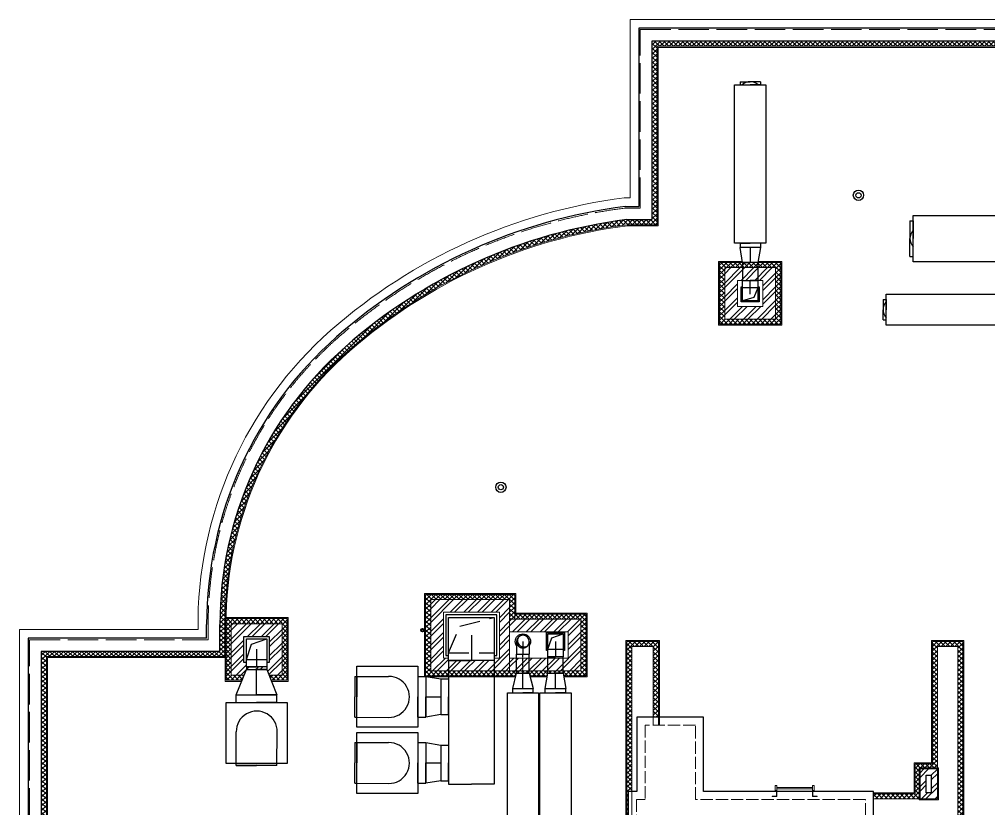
# Model space of a CAD drawing. Header units: millimetres. Extents: x -222892 to 671268, y 0 to 135099.
# Drawn here: x 595602 to 614648, y 115540 to 131061 of the extents above; entities that cross this region are included whole.
import ezdxf

# ---------------------------------------------------------------- set-up
doc = ezdxf.new("R2010")
doc.units = ezdxf.units.MM
for name, pattern in [('ACAD_ISO02W100', [15, 12, -3]), ('CENTER2', [28.575000000000003, 19.05, -3.175, 3.175, -3.175]), ('HIDDEN', [6, 4, -2])]:
    doc.linetypes.add(name, pattern=pattern)
for name, color, linetype, lineweight in [('_ВК-К1', 14, 'Continuous', 40), ('АР_Навесной фасад', 190, 'Continuous', 5), ('АР_Перегородки кирпич', 244, 'Continuous', 5), ('АР_Перегородки_кирпич_Штрих', 244, 'Continuous', 5), ('АР_Тонкие линие построения', 251, 'Continuous', 5), ('АР_Утеплитель', 154, 'Continuous', 5), ('АР_Штрих утеплитель', 24, 'Continuous', 5), ('М_0_В35', 142, 'Continuous', 25), ('пунктир', 251, 'Continuous', 5), ('Специальное оборудование', 7, 'Continuous', 5)]:
    doc.layers.add(name, color=color, linetype=linetype, lineweight=lineweight)
for name, color, linetype in [('Aks_скрытые_линии', 7, 'HIDDEN'), ('Aks_Схема', 3, 'Continuous'), ('АР_Парапет', 142, 'Continuous'), ('Аэратор', 20, 'Continuous'), ('ПРОЕМЫ ОВ', 173, 'Continuous')]:
    doc.layers.add(name, color=color, linetype=linetype)
pattern_1 = [(45, (0, 0), (-44.90128060534577, 44.90128060534577), []), (135, (0, 0), (-44.90128060534577, -44.90128060534576), [])]
pattern_2 = [(45, (0, 0), (-134.7038418160373, 134.7038418160373), []), (45, (89.80260000000001, 0), (-134.7038418160373, 134.7038418160373), [])]

# ---------------------------------------------------------------- blocks, each defined once
blk = doc.blocks.new('LADDER_12760 - LADDER_12760-5164013-3_1 этаж')
at = {"layer": 'Специальное оборудование'}
for p, q in [((25.00000000001089, 95.00000000009393), (-50.00000000000482, 95.00000000009395)), ((-50.00000000000482, 95.00000000009395), (-50.00000000000483, 88.00000000009472)), ((-50.00000000000484, 88.00000000009472), (17.99999999999474, 88.00000000009472)), ((-2.099747042905164e-11, 1.904017958923043e-13), (24.99999999995375, 1.904017958923043e-13)), ((-2.099747042905164e-11, -76.19999999999982), (-2.099747042905164e-11, 1.861177878481613e-13)), ((17.99999999999475, 88.00000000009472), (17.99999999999473, 1.184385922670117e-13)), ((25.00000000001073, 5.075939668586216e-14), (25.00000000001089, 95.00000000009393)), ((24.99999999995375, 1.861177878481613e-13), (24.99999999995375, -76.19999999999982)), ((575.0000000000002, 95.00000000009253), (575.0000000000007, -3.383959779057477e-13)), ((650.000000000001, 95.00000000009253), (575.0000000000002, 95.00000000009253)), ((574.9999999998712, 1.904017958923096e-13), (599.9999999998744, 1.904017958923096e-13)), ((574.9999999998712, -76.19999999999982), (574.9999999998712, 1.861177878481613e-13)), ((582.0000000000011, -4.39914771277472e-13), (582.0000000000011, 88.00000000009248)), ((582.0000000000011, 88.00000000009248), (650.000000000001, 88.00000000009248)), ((599.9999999998744, 1.861177878481613e-13), (599.9999999998744, -76.19999999999982)), ((650.000000000001, 88.00000000009248), (650.000000000001, 95.00000000009253)), ((24.99999999995375, -76.19999999999982), (-2.099747042905164e-11, -76.19999999999982)), ((24.9999999999913, -25.39999999999994), (575.0000000000036, -25.39999999999994)), ((575.0000000000036, -45.39999999999994), (24.99999999999127, -45.39999999999994)), ((599.9999999998744, -76.19999999999982), (574.9999999998712, -76.19999999999982))]:
    blk.add_line(p, q, dxfattribs=at)
blk = doc.blocks.new('*U4608')
at = {"linetype": 'ByBlock'}
for p, q in [((-15.55352697218349, -3.05), (-15.55352697218349, 3.05)), ((-15.55352697218349, 3.05), (15.55207691330563, 3.05)), ((15.55207691330563, 3.05), (15.55207691330563, -3.05)), ((15.55207691330563, -3.05), (-15.55352697218349, -3.05))]:
    blk.add_line(p, q, dxfattribs=at)
blk = doc.blocks.new('Aks_rs_rect_400x200_to_300x250_300_wipe')
at = {"color": 0, "linetype": 'ByBlock', "lineweight": -2}
blk.add_wipeout([(-2, 0), (2, 0), (1.5, 3), (-1.5, 3)], dxfattribs=at)
blk = doc.blocks.new('Aks_rs_rect_400x200_to_300x250_300')
at = {"color": 0, "linetype": 'ByBlock', "lineweight": -2}
blk.add_blockref('Aks_rs_rect_400x200_to_300x250_300_wipe', (0, 0), dxfattribs=at)
for p, q in [((-2, 0), (-1.5, 3)), ((-1.5, 3), (1.5, 3)), ((1.5, 3), (2, 0)), ((-2, 0), (2, 0))]:
    blk.add_line(p, q, dxfattribs=at)
at = {"layer": 'Aks_Схема'}
blk.add_line((0, 0), (0, 3), dxfattribs=at)
blk = doc.blocks.new('Aks_es_drop_rect_300_250_100_50_50_wipe')
at = {"color": 0, "linetype": 'ByBlock', "lineweight": -2}
blk.add_wipeout([(-1.5, 1.25), (1.5, 1.25), (1.5, -2.75), (-1.5, -2.75)], dxfattribs=at)
blk = doc.blocks.new('Aks_es_drop_rect_300_250_100_50_50')
at = {"color": 0, "linetype": 'ByBlock', "lineweight": -2}
blk.add_blockref('Aks_es_drop_rect_300_250_100_50_50_wipe', (0, 0), dxfattribs=at)
for p, q in [((-1.5, 1.25), (1.5, 1.25)), ((-1.5, -2.75), (-1.5, 1.25)), ((1.5, 1.25), (1.5, -2.75)), ((1.5, -2.75), (-1.5, -2.75))]:
    blk.add_line(p, q, dxfattribs=at)
at = {"layer": 'Aks_скрытые_линии'}
for p, q in [((-1.5, -1.25), (-0.75, 0.625)), ((-0.75, 0.625), (1.5, 1.25)), ((-1.5, -1.25), (1.5, -1.25))]:
    blk.add_line(p, q, dxfattribs=at)
at = {"layer": 'Aks_Схема'}
blk.add_line((0, 0), (0, -2.75), dxfattribs=at)
blk = doc.blocks.new('Aks_rs_rect_400x200_to_300x300_300_wipe')
at = {"color": 0, "linetype": 'ByBlock', "lineweight": -2}
blk.add_wipeout([(-2, 0), (2, 0), (1.5, 3), (-1.5, 3)], dxfattribs=at)
blk = doc.blocks.new('Aks_rs_rect_400x200_to_300x300_300')
at = {"color": 0, "linetype": 'ByBlock', "lineweight": -2}
blk.add_blockref('Aks_rs_rect_400x200_to_300x300_300_wipe', (0, 0), dxfattribs=at)
for p, q in [((-2, 0), (-1.5, 3)), ((-1.5, 3), (1.5, 3)), ((1.5, 3), (2, 0)), ((-2, 0), (2, 0))]:
    blk.add_line(p, q, dxfattribs=at)
at = {"layer": 'Aks_Схема'}
blk.add_line((0, 0), (0, 3), dxfattribs=at)
blk = doc.blocks.new('Aks_es_drop_rect_300_300_100_50_50_wipe')
at = {"color": 0, "linetype": 'ByBlock', "lineweight": -2}
blk.add_wipeout([(-1.5, 1.5), (1.5000000000000002, 1.5), (1.5000000000000002, -3), (-1.5, -3)], dxfattribs=at)
blk = doc.blocks.new('Aks_es_drop_rect_300_300_100_50_50')
at = {"color": 0, "linetype": 'ByBlock', "lineweight": -2}
blk.add_blockref('Aks_es_drop_rect_300_300_100_50_50_wipe', (0, 0), dxfattribs=at)
for p, q in [((-1.5, 1.5), (1.5, 1.5)), ((-1.5, -3), (-1.5, 1.5)), ((1.5, 1.5), (1.5, -3)), ((1.5, -3), (-1.5, -3))]:
    blk.add_line(p, q, dxfattribs=at)
at = {"layer": 'Aks_скрытые_линии'}
for p, q in [((-1.5, -1.5), (-0.75, 0.75)), ((-0.75, 0.75), (1.5, 1.5)), ((-1.5, -1.5), (1.5, -1.5))]:
    blk.add_line(p, q, dxfattribs=at)
at = {"layer": 'Aks_Схема'}
blk.add_line((0, 0), (0, -3), dxfattribs=at)
blk = doc.blocks.new('*U4725')
at = {"linetype": 'ByBlock'}
for p, q in [((-15.5535269721835, -4.55), (-15.5535269721835, 4.55)), ((-15.5535269721835, 4.55), (15.55207691330563, 4.55)), ((15.55207691330563, 4.55), (15.55207691330563, -4.55)), ((15.55207691330563, -4.55), (-15.5535269721835, -4.55))]:
    blk.add_line(p, q, dxfattribs=at)
blk = doc.blocks.new('*U4723')
at = {"linetype": 'ByBlock'}
for p, q in [((-6.003526972183501, -6), (-6.003526972183501, 6)), ((-6.003526972183501, 6), (6.002076913305631, 6)), ((6.002076913305631, 6), (6.002076913305631, -6)), ((6.002076913305631, -6), (-6.003526972183501, -6))]:
    blk.add_line(p, q, dxfattribs=at)
blk = doc.blocks.new('Aks_rs_rect_800x800_to_700x600_300_wipe')
at = {"color": 0, "linetype": 'ByBlock', "lineweight": -2}
blk.add_wipeout([(-4, 0), (4, 0), (3.5, 3), (-3.5, 3)], dxfattribs=at)
blk = doc.blocks.new('Aks_rs_rect_800x800_to_700x600_300')
at = {"color": 0, "linetype": 'ByBlock', "lineweight": -2}
blk.add_blockref('Aks_rs_rect_800x800_to_700x600_300_wipe', (0, 0), dxfattribs=at)
for p, q in [((-4, 0), (-3.5, 3)), ((-3.5, 3), (3.5, 3)), ((3.5, 3), (4, 0)), ((-4, 0), (4, 0))]:
    blk.add_line(p, q, dxfattribs=at)
at = {"layer": 'Aks_Схема'}
blk.add_line((0, 0), (0, 3), dxfattribs=at)
blk = doc.blocks.new('Aks_es_drop_rect_900_700_100_50_50_wipe')
at = {"color": 0, "linetype": 'ByBlock', "lineweight": -2}
blk.add_wipeout([(-4.5, 3.5), (4.5, 3.5), (4.5, -5), (-4.5, -5)], dxfattribs=at)
blk = doc.blocks.new('Aks_es_drop_rect_900_700_100_50_50')
at = {"color": 0, "linetype": 'ByBlock', "lineweight": -2}
blk.add_blockref('Aks_es_drop_rect_900_700_100_50_50_wipe', (0, 0), dxfattribs=at)
for p, q in [((-4.5, 3.5), (4.5, 3.5)), ((-4.5, -5), (-4.5, 3.5)), ((4.5, 3.5), (4.5, -5)), ((4.5, -5), (-4.5, -5))]:
    blk.add_line(p, q, dxfattribs=at)
at = {"layer": 'Aks_скрытые_линии'}
for p, q in [((-2.25, 1.75), (4.5, 3.5)), ((-4.5, -3.5), (-2.25, 1.75)), ((-4.5, -3.5), (4.5, -3.5))]:
    blk.add_line(p, q, dxfattribs=at)
at = {"layer": 'Aks_Схема'}
blk.add_line((0, 0), (0, -5), dxfattribs=at)
blk = doc.blocks.new('Aks_es_drop_rect_400_400_100_50_50_wipe')
at = {"color": 0, "linetype": 'ByBlock', "lineweight": -2}
blk.add_wipeout([(-2, 2), (2, 2), (2, -3.5), (-2, -3.5)], dxfattribs=at)
blk = doc.blocks.new('Aks_es_drop_rect_400_400_100_50_50')
at = {"color": 0, "linetype": 'ByBlock', "lineweight": -2}
blk.add_blockref('Aks_es_drop_rect_400_400_100_50_50_wipe', (0, 0), dxfattribs=at)
for p, q in [((-2, 2), (2, 2)), ((-2, -3.5), (-2, 2)), ((2, 2), (2, -3.5)), ((2, -3.5), (-2, -3.5))]:
    blk.add_line(p, q, dxfattribs=at)
at = {"layer": 'Aks_скрытые_линии'}
for p, q in [((-1, 1), (2, 2)), ((-2, -2), (-1, 1)), ((-2, -2), (2, -2))]:
    blk.add_line(p, q, dxfattribs=at)
at = {"layer": 'Aks_Схема'}
blk.add_line((0, 0), (0, -3.5), dxfattribs=at)
blk = doc.blocks.new('Aks_rs_rect_800x800_to_400x400_500_wipe')
at = {"color": 0, "linetype": 'ByBlock', "lineweight": -2}
blk.add_wipeout([(-4, 0), (4, 0), (2, 5), (-2, 5)], dxfattribs=at)
blk = doc.blocks.new('Aks_rs_rect_800x800_to_400x400_500')
at = {"color": 0, "linetype": 'ByBlock', "lineweight": -2}
blk.add_blockref('Aks_rs_rect_800x800_to_400x400_500_wipe', (0, 0), dxfattribs=at)
for p, q in [((-4, 0), (-2, 5)), ((-2, 5), (2, 5)), ((2, 5), (4, 0)), ((-4, 0), (4, 0))]:
    blk.add_line(p, q, dxfattribs=at)
at = {"layer": 'Aks_Схема'}
blk.add_line((0, 0), (0, 5), dxfattribs=at)
blk = doc.blocks.new('Aks_rs_mixed_400x200_to_250_300_wipe')
at = {"color": 0, "linetype": 'ByBlock', "lineweight": -2}
blk.add_wipeout([(-2, 0), (2, 0), (1.25, 3), (-1.25, 3)], dxfattribs=at)
blk = doc.blocks.new('Aks_rs_mixed_400x200_to_250_300')
at = {"color": 0, "linetype": 'ByBlock', "lineweight": -2}
blk.add_blockref('Aks_rs_mixed_400x200_to_250_300_wipe', (0, 0), dxfattribs=at)
for p, q in [((-2, 0), (-1.25, 3)), ((-1.25, 3), (1.25, 3)), ((1.25, 3), (2, 0)), ((-2, 0), (2, 0))]:
    blk.add_line(p, q, dxfattribs=at)
at = {"layer": 'Aks_Схема'}
blk.add_line((0, 0), (0, 3), dxfattribs=at)
blk = doc.blocks.new('Aks_es_drop_rnd_250_250_wipe')
at = {"color": 0, "linetype": 'ByBlock', "lineweight": -2}
blk.add_wipeout([(-1.25, 0), (-1.2431523692103417, 0.13066057908456674), (-1.2226845009172573, 0.25988961352219864), (-1.1888206453689416, 0.3862712429686841), (-1.1419318220532513, 0.5084208038447509), (-1.0825317547305486, 0.625), (-1.0112712429686843, 0.7347315653655908), (-0.9289310318467425, 0.8364132579485721), (-0.8364132579485726, 0.9289310318467425), (-0.7347315653655913, 1.011271242968685), (-0.625, 1.0825317547305486), (-0.5084208038447506, 1.1419318220532508), (-0.3862712429686843, 1.1888206453689412), (-0.2598896135221993, 1.2226845009172571), (-0.13066057908456719, 1.2431523692103417), (-4.440892098500626e-16, 1.25), (0.13066057908456669, 1.2431523692103417), (0.25988961352219864, 1.2226845009172571), (0.3862712429686837, 1.188820645368942), (0.5084208038447495, 1.1419318220532508), (0.6249999999999992, 1.0825317547305486), (0.7347315653655908, 1.011271242968685), (0.8364132579485724, 0.9289310318467425), (0.9289310318467426, 0.836413257948573), (1.011271242968684, 0.7347315653655908), (1.0825317547305482, 0.625), (1.1419318220532513, 0.50842080384475), (1.1888206453689423, 0.3862712429686841), (1.2226845009172571, 0.25988961352219775), (1.243152369210342, 0.13066057908456585), (1.2500000000000002, 0), (1.2500000000000002, -2.5), (-1.25, -2.5)], dxfattribs=at)
blk = doc.blocks.new('Aks_es_drop_rnd_250_250')
at = {"color": 0, "linetype": 'ByBlock', "lineweight": -2}
blk.add_arc((0, 0), 1.25, 0, 180, dxfattribs=at)
blk.add_blockref('Aks_es_drop_rnd_250_250_wipe', (0, 0), dxfattribs=at)
for p, q in [((-1.25, 0), (-1.25, -2.5)), ((1.25, 0), (1.25, -2.5)), ((-1.25, -2.5), (1.25, -2.5))]:
    blk.add_line(p, q, dxfattribs=at)
at = {"color": 200, "linetype": 'CENTER2', "lineweight": -2}
blk.add_line((0, 0), (0, -2.5), dxfattribs=at)
at = {"color": 0, "linetype": 'ByBlock', "lineweight": -2}
blk.add_arc((0, 0), 1.25, 0, 180, dxfattribs=at)
at = {"layer": 'Aks_скрытые_линии'}
for centre, radius, start, end in [((0, 0), 1.25, 180, 0), ((0.2209708691207961, 0.2209708691207961), 1.288470508005519, 149.0362434679265, 300.9637565320735)]:
    blk.add_arc(centre, radius, start, end, dxfattribs=at)
at = {"layer": 'Aks_Схема'}
blk.add_line((0, 0), (0, -2.5), dxfattribs=at)

msp = doc.modelspace()

# ---------------------------------------------------------------- hatches: boundary and pattern name
at = {"layer": 'АР_Перегородки_кирпич_Штрих', "ltscale": 500}
h = msp.add_hatch(dxfattribs=at)
h.set_pattern_fill('ANSI32', color=256, scale=20)
h.set_pattern_definition(pattern_2)
h.paths.add_polyline_path([(610213.0307899585, 125415.9014589615), (609713.0307899585, 125415.9014589615), (609713.0307878477, 125928.6514594418), (610213.0307878477, 125928.6514594418)], flags=16)
h.paths.add_polyline_path([(610463.0307909877, 125165.9014589614), (609463.0307909877, 125165.9014589616), (609463.0307868184, 126178.6514594419), (610463.0307868184, 126178.6514594417)])
h = msp.add_hatch(dxfattribs=at)
h.set_pattern_fill('ANSI32', color=256, scale=20)
h.set_pattern_definition(pattern_2)
h.paths.add_polyline_path([(605235.2338840931, 119650.662197015), (603685.2338848903, 119650.6621972209), (603685.2338848903, 118250.6621972209), (605235.2338840931, 118250.662197015)])
h.paths.add_polyline_path([(605035.2338848903, 119400.6621972209), (603935.2338848903, 119400.6621972209), (603935.2338848903, 118500.6621972209), (605035.2338848903, 118500.6621972209)], flags=16)
h = msp.add_hatch(dxfattribs=at)
h.set_pattern_fill('ANSI32', color=256, scale=20)
h.set_pattern_definition(pattern_2)
h.paths.add_polyline_path([(606637.3520954733, 119263.4121977011), (605235.2338828058, 119263.4121977012), (605235.2338838349, 119013.4121977012), (606387.3520965024, 119013.4121977011), (606387.3520986133, 118500.6621972208), (605235.2338859458, 118500.6621972209), (605235.2338869749, 118250.6621972209), (606637.3520996424, 118250.6621972208)])
h = msp.add_hatch(dxfattribs=at)
h.set_pattern_fill('ANSI32', color=256, scale=20)
h.set_pattern_definition(pattern_2)
h.paths.add_polyline_path([(600513.6052709727, 118412.9324578705), (600013.6052709727, 118412.9324578705), (600013.6052688619, 118925.6824583508), (600513.6052688619, 118925.6824583508)], flags=16)
h.paths.add_polyline_path([(599763.7015190516, 118350.6824578755), (599763.605271229, 118350.6824583525), (599763.605272002, 118162.9324578706), (600763.605272002, 118162.9324578704), (600763.6052678328, 119175.6824583507), (599880.0902352424, 119175.6824583508), (599763.5090200515, 119175.6824583509)])
h = msp.add_hatch(dxfattribs=at)
h.set_pattern_fill('ANSI32', color=256, scale=20)
h.set_pattern_definition(pattern_2)
h.paths.add_polyline_path([(613522.2288270032, 116200.3739539183), (613422.2288270032, 116200.3739539183), (613422.2288270032, 115850.3739539183), (613522.2288270032, 115850.3739539183)], flags=16)
h.paths.add_polyline_path([(613642.2288270032, 116320.3739539183), (613302.2288270032, 116320.3739539183), (613302.2288270032, 115730.3739539183), (613642.2288270032, 115730.3739539183)])
at = {"layer": 'АР_Утеплитель', "ltscale": 500}
h = msp.add_hatch(dxfattribs=at)
h.set_pattern_fill('ANSI37', color=256, scale=20)
h.set_pattern_definition(pattern_1)
h.paths.add_polyline_path([(610463.0307909877, 125165.9014589614), (609463.0307909877, 125165.9014589616), (609463.0307868184, 126178.6514594419), (610463.0307868184, 126178.6514594417)], flags=16)
h.paths.add_polyline_path([(610563.0307913993, 125065.9014589614), (609363.0307913993, 125065.9014589616), (609363.0307864067, 126278.6514594419), (610563.0307864067, 126278.6514594417)])
h = msp.add_hatch(dxfattribs=at)
h.set_pattern_fill('ANSI37', color=256, scale=20)
h.set_pattern_definition(pattern_1)
h.paths.add_polyline_path([(605235.2338840931, 119650.662197015), (603685.2338848903, 119650.6621972209), (603685.2338848903, 118250.6621972209), (605235.2338840931, 118250.662197015)], flags=16)
h.paths.add_polyline_path([(605235.2338869749, 118250.6621972209), (605235.2338831883, 119263.4121977012), (605335.2338840931, 119263.4121977012), (605335.2338840931, 119750.6621970018), (603585.2338848903, 119750.6621972342), (603585.2338848903, 118150.6621972342), (605335.2338840931, 118150.6621970018), (605335.2338840931, 118250.6621972209)])
h = msp.add_hatch(dxfattribs=at)
h.set_pattern_fill('ANSI37', color=256, scale=20)
h.set_pattern_definition(pattern_1)
h.paths.add_polyline_path([(599880.0902352424, 119175.6824583508), (599763.605267833, 119175.6824583509), (599763.6052692283, 118836.6992553437), (599763.6052702, 118600.6824583524), (599763.605272002, 118162.9324578706), (600763.605272002, 118162.9324578704), (600763.6052678328, 119175.6824583507)], flags=16)
h.paths.add_polyline_path([(599763.6052702, 118600.6824583524), (599763.605271229, 119175.6852515269), (599663.605271229, 119274.8055469416), (599663.6052724137, 118062.9324578706), (600863.6052724137, 118062.9324578704), (600863.6052674211, 119275.6824583507), (599663.6052674211, 119275.6824583508), (599763.605267833, 119175.6824583509), (599763.6052692283, 118836.6992553437)])
h = msp.add_hatch(dxfattribs=at)
h.set_pattern_fill('ANSI37', color=256, scale=20)
h.set_pattern_definition(pattern_1)
h.paths.add_polyline_path([(606737.3520950617, 119363.4121977011), (605335.2338848903, 119363.4121977012), (605335.2338848903, 119263.4121977012), (606637.3520954733, 119263.4121977011), (606637.3520996424, 118250.6621972208), (605335.2338848903, 118250.6621972209), (605335.2338848903, 118200.6621972209), (605135.2338873865, 118200.6621972209), (605135.2338873865, 118150.6621972209), (606737.3521000543, 118150.6621972208)])
h = msp.add_hatch(dxfattribs=at)
h.set_pattern_fill('ANSI37', color=256, scale=20)
h.set_pattern_definition(pattern_1)
h.paths.add_polyline_path([(609167.7430369679, 108948.8280476575), (608120.722832079, 108948.8280476575), (608120.722832079, 109650.3489491483), (609167.7430369686, 109650.3489491482)], flags=16)
h.paths.add_polyline_path([(609267.7430369677, 108848.8280476575), (608138.4840994754, 108848.8280476576), (608138.4840994754, 106419.3739539181), (607538.4840994754, 106419.3739539182), (607538.4840994754, 107042.9999999999), (607538.4840994754, 118825.3739539182), (608158.4840994754, 118825.3739539182), (608158.4840994754, 117339.3739539182), (608058.4840994754, 117339.3739539182), (608058.4840994754, 118725.3739539182), (607638.4840994754, 118725.3739539182), (607638.4840994754, 115879.3739539182), (607568.4840994754, 115879.3739539182), (607568.4840994754, 111049.3739539182), (607638.4840994754, 111049.3739539182), (607638.4840994754, 106519.3739539182), (608038.4840994754, 106519.3739539182), (608038.4840994754, 109750.3489491484), (608038.4840994754, 111049.3739539182), (608138.4840994754, 111044.3739539182), (608138.4840994754, 109750.3489491483), (609267.7430369689, 109750.3489491482)])
h = msp.add_hatch(dxfattribs=at)
h.set_pattern_fill('ANSI37', color=256, scale=20)
h.set_pattern_definition(pattern_1)
h.paths.add_polyline_path([(613643.4840994754, 111144.3739539182), (612388.5589726202, 111144.3739539182), (612388.5589726202, 111044.3739539182), (613543.4840994754, 111044.3739539182), (613543.4840994754, 106419.3739539182), (614143.4840994757, 106419.3739539182), (614143.4840994754, 118825.3739539182), (613543.4840994754, 118825.3739540371), (613543.4840994754, 116420.3739539183), (613203.4840994754, 116420.3739539183), (613203.4840994754, 115830.3739539183), (612388.5589726202, 115830.3739539182), (612388.5589726202, 115730.3739539182), (613303.4840994754, 115730.3739539183), (613303.4840994754, 116320.3739539183), (613643.4840994754, 116320.3739539183), (613643.4840994754, 118725.3739539182), (614043.4840994754, 118725.3739539182), (614043.4840994754, 106519.3739539182), (613643.4840994754, 106519.3739539182)])
at = {"layer": 'АР_Штрих утеплитель', "ltscale": 500}
h = msp.add_hatch(dxfattribs=at)
h.set_pattern_fill('ANSI37', color=256, scale=20)
h.set_pattern_definition(pattern_1)
h.paths.add_polyline_path([(625642.3499963752, 127630.6824583524), (623063.6052688621, 127630.6824583524), (623063.6052688621, 127530.6824583524), (625642.3499963752, 127530.6824583524)])
edge = h.paths.add_edge_path()
edge.add_line((623063.6052688621, 127630.6824583524), (617092.3499963747, 127630.6824583525))
edge.add_line((617092.3499963747, 127630.6824583525), (617092.3499963748, 130631.1380299823))
edge.add_line((617092.3499963749, 130631.1380299823), (608032.3499963749, 130630.6824583525))
edge.add_line((608032.3499963749, 130630.6824583525), (608032.3499963749, 127122.7369796679))
edge.add_line((608032.3499963749, 127122.7369796679), (607541.3974972754, 127122.7369796679))
edge.add_arc((608841.0206282367, 116876.8313636951), 10328.00087983884, 97.22897371527748, 132.4844128153411)
edge.add_arc((606823.4037051329, 119160.6824583515), 7281.276563062834, 132.9138654462874, 150.3769831410849)
edge.add_arc((606823.4037051338, 119160.6824583511), 7281.276563063785, 150.3769831410856, 179.9999999999889)
edge.add_line((599542.1271420699, 119160.6824583525), (599542.12714207, 118630.6824583648))
edge.add_line((599542.1271420701, 118630.6824583648), (596032.3499963746, 118630.6824583648))
edge.add_line((596032.3499963745, 118630.6824583648), (596032.3499963745, 106570.6824583523))
edge.add_line((596032.3499963745, 106570.6824583523), (601972.2288270028, 106570.6824583522))
edge.add_line((601972.2288270027, 106570.6824583522), (601972.2288270026, 82275.68245835447))
edge.add_line((601972.2288270027, 82275.68245835447), (608482.4174433206, 82275.68244763688))
edge.add_line((608482.4174433206, 82275.68244763688), (608482.4174435138, 82375.68244763654))
edge.add_line((608482.4174435136, 82375.68244763654), (602072.2288270026, 82375.68245835447))
edge.add_line((602072.2288270027, 82375.68245835447), (602072.2288270027, 106670.6824583523))
edge.add_line((602072.2288270027, 106670.6824583523), (596132.3499963743, 106670.6824583523))
edge.add_line((596132.3499963742, 106670.6824583523), (596132.3499963745, 118530.6824583648))
edge.add_line((596132.3499963745, 118530.6824583648), (599642.12714207, 118530.6824583648))
edge.add_line((599642.1271420701, 118530.6824583648), (599643.6052673388, 119295.6824583508))
edge.add_arc((606820.6534321869, 119161.8791517242), 7178.295318904981, 150.1859382412759, 178.9319457575193, ccw=False)
edge.add_arc((606823.403705134, 119160.6824583507), 7181.276563064186, 133.0783930265534, 150.1885639364678, ccw=False)
edge.add_arc((608840.4861857484, 116878.6115553474), 10226.16664863278, 97.26253171683669, 132.6002756336445, ccw=False)
edge.add_line((607547.7357453064, 127022.7369796679), (608132.3499963749, 127022.7369796679))
edge.add_line((608132.3499963749, 127022.7369796679), (608132.3499963749, 130530.6824583525))
edge.add_line((608132.3499963749, 130530.6824583525), (616992.3499963749, 130530.6824583525))
edge.add_line((616992.3499963749, 130530.6824583525), (616992.3499963749, 127630.6824583525))
edge.add_line((616992.3499963747, 127630.6824583525), (616992.3499963748, 127530.6824583524))
edge.add_line((616992.3499963749, 127530.6824583524), (623063.6052688623, 127530.6824583524))
edge.add_line((623063.6052688621, 127530.6824583524), (623063.605268862, 127630.6824583524))

# ---------------------------------------------------------------- linework, layer by layer
at = {"layer": '_ВК-К1', "ltscale": 100}
msp.add_circle((603525.017382798, 119048.7499962688), 25, dxfattribs=at)
at = {"layer": 'АР_Навесной фасад', "ltscale": 100}
for p, q in [((617522.3499963747, 131060.6824583525), (607602.3499963752, 131060.6824583525)), ((607602.3499963752, 131060.6824583525), (607602.3499963749, 127549.3125587352)), ((607487.2377766022, 127549.3125587352), (607602.3499963749, 127549.3125587352)), ((595602.3499963745, 119060.6824583648), (595602.3499963745, 106140.6824583525)), ((599112.7755704056, 119060.6824583648), (595602.3499963745, 119060.6824583648))]:
    msp.add_line(p, q, dxfattribs=at)
for centre, radius, start, end in [((608843.2466123586, 116869.0459853146), 10766.00455331383, 97.23578433825979, 131.3928750545331), ((606823.4037051329, 119160.6824583513), 7711.276563063031, 131.3928750545331, 180.7430337252062)]:
    msp.add_arc(centre, radius, start, end, dxfattribs=at)
at = {"layer": 'АР_Парапет', "ltscale": 500}
for p, q in [((617352.3499963747, 130890.6824583525), (607772.3499963749, 130890.6824583525)), ((607772.3499963749, 130890.6824583525), (607772.3499963749, 127380.666399569)), ((617092.3499963749, 130630.6824583525), (608032.3499963749, 130630.6824583525)), ((608032.3499963749, 130630.6824583525), (608032.3499963749, 127122.7369796679)), ((607508.6497591939, 127380.666399569), (607772.3499963749, 127380.666399569)), ((607541.3974972754, 127122.7369796679), (608032.3499963749, 127122.7369796679)), ((599282.1271420699, 118890.6824583648), (599282.1271420699, 119160.6824583525)), ((599542.1271420701, 118630.6824583648), (599542.1271420699, 119160.6824583525)), ((595772.3499963745, 118890.6824583648), (595772.3499963745, 106310.6824583524)), ((599282.1271420699, 118890.6824583648), (595772.3499963745, 118890.6824583648)), ((596032.3499963745, 118630.6824583648), (596032.3499963745, 106570.6824583523)), ((599542.1271420701, 118630.6824583648), (596032.3499963745, 118630.6824583648))]:
    msp.add_line(p, q, dxfattribs=at)
msp.add_lwpolyline([(610487.2288270034, 111049.3739539183), (612387.3037001479, 111049.3739539183), (612387.3037001479, 115879.3739539183), (609047.3037001479, 115879.3739539183), (609047.3037001479, 117339.3739539183), (607737.3037001479, 117339.3739539183), (607737.3037001479, 115879.3739539183), (607567.2288270034, 115879.3739539183), (607567.2288270034, 111049.3739539183), (610503.7444194767, 111049.3739539183)], dxfattribs=at)
for centre, radius, start, end in [((608843.2466123586, 116869.0459853146), 10596.00455331383, 97.23578433825979, 131.3928750545331), ((608843.2466123586, 116869.0459853146), 10336.00455331383, 97.23578433825979, 131.3928750545331), ((606823.4037051329, 119160.6824583513), 7541.276563063031, 131.3928750545331, 180), ((606823.4037051329, 119160.6824583513), 7281.276563063031, 131.3928750545331, 180)]:
    msp.add_arc(centre, radius, start, end, dxfattribs=at)
at = {"layer": 'АР_Перегородки кирпич', "linetype": 'Continuous', "ltscale": 100}
for p, q in [((605235.2338848903, 119013.4121977012), (606387.3520965024, 119013.4121977011)), ((606387.3520965024, 119013.4121977011), (606387.3520986133, 118500.6621972208)), ((606387.3520986133, 118500.6621972208), (605235.2338848903, 118500.6621972209))]:
    msp.add_line(p, q, dxfattribs=at)
for points in [[(610463.0307909877, 125165.9014589614), (609463.0307909877, 125165.9014589616), (609463.0307868184, 126178.6514594419), (610463.0307868184, 126178.6514594417)], [(610213.0307899585, 125415.9014589615), (609713.0307899585, 125415.9014589615), (609713.0307878477, 125928.6514594418), (610213.0307878477, 125928.6514594418)], [(605235.2338840931, 119650.662197015), (603685.2338848903, 119650.6621972209), (603685.2338848903, 118250.6621972209), (605235.2338840931, 118250.662197015)], [(605035.2338848903, 119400.6621972209), (603935.2338848903, 119400.6621972209), (603935.2338848903, 118500.6621972209), (605035.2338848903, 118500.6621972209)], [(606637.3520996424, 118250.6621972208), (605235.2338869749, 118250.6621972209), (605235.2338828058, 119263.4121977012), (606637.3520954733, 119263.4121977011)], [(599763.605267833, 119175.6824583509), (600763.6052678328, 119175.6824583507), (600763.605272002, 118162.9324578704), (599763.605272002, 118162.9324578706)], [(600513.6052709727, 118412.9324578705), (600013.6052709727, 118412.9324578705), (600013.6052688619, 118925.6824583508), (600513.6052688619, 118925.6824583508)], [(613642.2288270032, 116320.3739539183), (613302.2288270032, 116320.3739539183), (613302.2288270032, 115730.3739539183), (613642.2288270032, 115730.3739539183)], [(613522.2288270032, 116200.3739539183), (613422.2288270032, 116200.3739539183), (613422.2288270032, 115850.3739539183), (613522.2288270032, 115850.3739539183)]]:
    msp.add_lwpolyline(points, close=True, dxfattribs=at)
at = {"layer": 'АР_Тонкие линие построения', "ltscale": 100}
for p, q in [((608057.2288270034, 118725.3739539182), (607637.2288270032, 118725.3739539182)), ((607637.2288270034, 106519.3739539182), (607637.2288270034, 118725.3739539182)), ((608057.2288270034, 117339.3739539183), (608057.2288270034, 118725.3739539182)), ((614042.2288270034, 118725.3739539183), (613642.2288270032, 118725.3739539183)), ((613642.2288270032, 115730.3739539183), (613642.2288270032, 118725.3739539183)), ((614042.2288270034, 106519.3739539182), (614042.2288270034, 118725.3739539183)), ((613642.2288270032, 115730.3739539183), (612387.3037001479, 115730.3739539183))]:
    msp.add_line(p, q, dxfattribs=at)
at = {"layer": 'АР_Утеплитель', "ltscale": 500}
for p, q in [((605335.2338848903, 119363.4121977012), (606737.3520950617, 119363.4121977011)), ((605355.2338848903, 119383.4121977012), (606757.3520949793, 119383.4121977011)), ((606737.3520950617, 119363.4121977011), (606737.3521000543, 118150.6621972208)), ((606757.3520949793, 119383.4121977011), (606757.3521001365, 118130.6621972208)), ((606757.3521001365, 118130.6621972208), (605115.2338873865, 118130.6621972209)), ((606737.3521000543, 118150.6621972208), (605135.2338873865, 118150.6621972209))]:
    msp.add_line(p, q, dxfattribs=at)
for points in [[(610583.0307914817, 125045.9014589614), (609343.0307914817, 125045.9014589616), (609343.0307863243, 126298.6514594419), (610583.0307863243, 126298.6514594417)], [(610563.0307913993, 125065.9014589614), (609363.0307913993, 125065.9014589616), (609363.0307864067, 126278.6514594419), (610563.0307864067, 126278.6514594417)], [(599643.6052673387, 119295.6824583508), (600883.6052673387, 119295.6824583507), (600883.6052724961, 118042.9324578704), (599643.6052724961, 118042.9324578706)], [(599663.6052674211, 119275.6824583508), (600863.6052674211, 119275.6824583507), (600863.6052724137, 118062.9324578704), (599663.6052724137, 118062.9324578706)], [(613662.2288270032, 116340.3739539183), (613282.2288270032, 116340.3739539183), (613282.2288270032, 115710.3739539183), (613662.2288270032, 115710.3739539183)]]:
    msp.add_lwpolyline(points, close=True, dxfattribs=at)
for points in [[(605355.2338840931, 119363.4121977012), (605355.2338840931, 119770.6621969991), (603565.2338848903, 119770.6621972368), (603565.2338848903, 118130.6621972368), (605355.2338840931, 118130.6621969991), (605355.2338840931, 118134.1738131568)], [(605335.2338840931, 119263.4121977012), (605335.2338840931, 119750.6621970018), (603585.2338848903, 119750.6621972342), (603585.2338848903, 118150.6621972342), (605335.2338840931, 118150.6621970018)], [(608178.4840994754, 117179.3739539175), (608178.4840994754, 117179.3739539175), (608178.4840994754, 118845.3739539182), (607518.4840994754, 118845.3739539182), (607518.4840994754, 106399.3739539182), (608158.4840994754, 106399.3739539181), (608158.4840994754, 108828.8280476575)], [(608158.4840994754, 117179.3739539175), (608158.4840994754, 118825.3739539182), (607538.4840994754, 118825.3739539182), (607538.4840994754, 106419.3739539182), (608138.4840994754, 106419.3739539181), (608138.4840994754, 108848.8280476575)], [(608138.4840994754, 109750.3489491483), (608138.4840994754, 111044.3739539182), (613543.4840994754, 111044.3739539182), (613543.4840994754, 106419.3739539182), (614143.4840994757, 106419.3739539182), (614143.4840994754, 118825.3739539182), (613543.4840994754, 118825.3739540371), (613543.4840994754, 116420.3739539183), (613203.4840994754, 116420.3739539183), (613203.4840994754, 115830.3739539183), (612388.5589726202, 115830.3739539182)], [(608158.4840994754, 109770.3489491483), (608158.4840994754, 111024.3739539182), (613523.4840994754, 111024.3739539182), (613523.4840994754, 106399.3739539182), (614163.4840994757, 106399.3739539182), (614163.4840994754, 118845.3739539143), (613523.4840994754, 118845.3739540411), (613523.4840994754, 116440.3739539183), (613183.4840994754, 116440.3739539183), (613183.4840994754, 115850.3739539183), (612388.5589726202, 115850.3739539182)], [(612388.5589726202, 111044.3739539182), (613543.4840994754, 111044.3739539182), (613543.4840994754, 106419.3739539182), (614143.4840994757, 106419.3739539182), (614143.4840994754, 118825.3739539182), (613543.4840994754, 118825.3739540371), (613543.4840994754, 116420.3739539183), (613203.4840994754, 116420.3739539183), (613203.4840994754, 115830.3739539183), (612388.5589726202, 115830.3739539182), (612388.5589726202, 115830.3739539182)]]:
    msp.add_lwpolyline(points, dxfattribs=at)
at = {"layer": 'АР_Штрих утеплитель', "ltscale": 500}
for p, q in [((616992.3499963749, 130530.6824583525), (608132.3499963749, 130530.6824583525)), ((608132.3499963749, 130530.6824583525), (608132.3499963749, 127022.7369796679)), ((616972.3499963749, 130510.6824583525), (608152.3499963749, 130510.6824583525)), ((608152.3499963749, 130510.6824583525), (608152.3499963749, 127002.7369796679)), ((607547.7357453064, 127022.7369796679), (608132.3499963749, 127022.7369796679)), ((607547.7357453064, 127002.7369796679), (608152.3499963749, 127002.7369796679)), ((599642.1271420701, 118530.6824583648), (599642.1271420699, 119160.6824583525)), ((596132.3499963745, 118530.6824583648), (596132.3499963742, 106670.6824583523)), ((599642.1271420701, 118530.6824583648), (596132.3499963745, 118530.6824583648)), ((596152.3499963747, 118510.6824583648), (596152.3499963742, 106690.6824583523)), ((599642.1271420701, 118510.6824583648), (596152.3499963747, 118510.6824583648))]:
    msp.add_line(p, q, dxfattribs=at)
for centre, radius, start, end in [((608843.2466123586, 116869.0459853146), 10236.00455331383, 97.27109047979418, 131.3928750545331), ((608843.2466123586, 116869.0459853146), 10216.00455331383, 97.27109047979418, 131.3928750545331), ((606823.4037051329, 119160.6824583513), 7181.276563063031, 131.3928750545331, 180), ((606823.4037051329, 119160.6824583513), 7161.276563063031, 131.3928750545331, 180)]:
    msp.add_arc(centre, radius, start, end, dxfattribs=at)
at = {"layer": 'Аэратор'}
for centre, radius in [((612091.3043281694, 127600.6824583524), 101.5999999999767), ((612091.3043281694, 127600.6824583524), 51.59999999997672), ((605063.6052688619, 121859.8637730462), 101.5999999999767), ((605063.6052688619, 121859.8637730462), 51.59999999997672)]:
    msp.add_circle(centre, radius, dxfattribs=at)
at = {"layer": 'М_0_В35', "linetype": 'Continuous'}
for p, q in [((609763.0307878477, 129835.3829555408), (609963.0307878477, 129835.3829555408)), ((609763.0307878477, 129835.3829555408), (609763.0307878479, 129771.0034133454)), ((609763.0307878479, 129771.0034133454), (609963.0307878479, 129771.0034133454)), ((610163.0307878477, 129835.3829555408), (609963.0307878477, 129835.3829555408)), ((610163.0307878479, 129771.0034133454), (609963.0307878479, 129771.0034133454)), ((610163.0307878477, 129835.3829555408), (610163.0307878479, 129771.0034133454)), ((613100.6234363173, 127100.4881354433), (613100.6234363173, 126750.4881354433)), ((613100.6234363173, 127100.4881354433), (613165.0029785119, 127100.4881354435)), ((613165.0029785119, 127100.4881354435), (613165.0029785119, 126750.4881354435)), ((609763.0307878477, 126661.0034133454), (609963.0307878477, 126661.0034133454)), ((609763.0307878477, 126661.0034133454), (609763.0307878477, 126576.7097469582)), ((610163.0307878477, 126661.0034133454), (609963.0307878477, 126661.0034133454)), ((610163.0307878477, 126661.0034133454), (610163.0307878477, 126576.7097469582)), ((613100.6234363173, 126400.4881354433), (613100.6234363173, 126750.4881354433)), ((613165.0029785119, 126400.4881354435), (613165.0029785119, 126750.4881354435)), ((609763.0307878477, 126576.7097469582), (609963.0307878477, 126576.7097469582)), ((610163.0307878477, 126576.7097469582), (609963.0307878477, 126576.7097469582)), ((609813.0307878477, 126276.7097469582), (609963.0307878477, 126276.7097469582)), ((609813.0307878477, 126276.7097469582), (609813.0307878477, 125928.6514594418)), ((610113.0307878477, 126276.7097469582), (609963.0307878477, 126276.7097469582)), ((610113.0307878477, 126276.7097469582), (610113.0307878477, 125928.6514594418)), ((613100.6234363173, 126400.4881354433), (613165.0029785119, 126400.4881354435)), ((609813.0307878477, 125928.6514594418), (609963.0307878477, 125928.6514594418)), ((610113.0307878477, 125928.6514594418), (609963.0307878477, 125928.6514594418)), ((612573.5921635397, 125550.6824583528), (612573.5921635397, 125350.6824583528)), ((612573.5921635397, 125550.6824583528), (612637.9717057352, 125550.6824583529)), ((612637.9717057352, 125550.6824583529), (612637.9717057352, 125350.6824583529)), ((612573.5921635397, 125150.6824583528), (612573.5921635397, 125350.6824583528)), ((612637.9717057352, 125150.6824583529), (612637.9717057352, 125350.6824583529)), ((612573.5921635397, 125150.6824583528), (612637.9717057352, 125150.6824583529)), ((605372.3414082299, 118202.6039097045), (605372.3414082301, 118575.6621972209)), ((605372.3414082301, 118575.6621972209), (605497.3414082301, 118575.6621972209)), ((605622.3414082301, 118575.6621972209), (605497.3414082301, 118575.6621972209)), ((605622.3414082299, 118202.6039097045), (605622.3414082301, 118575.6621972209)), ((605987.3520980519, 118202.6039097045), (605987.3520980519, 118525.6621972209)), ((605987.3520980519, 118525.6621972209), (606137.3520980519, 118525.6621972209)), ((606287.3520980519, 118525.6621972209), (606137.3520980519, 118525.6621972209)), ((606287.3520980519, 118202.6039097045), (606287.3520980519, 118525.6621972209)), ((604035.2338848903, 118450.6621972209), (604485.2338848903, 118450.6621972209)), ((604035.2338848903, 118450.6621972209), (604035.2338848903, 116022.0677604245)), ((604935.2338848903, 118450.6621972209), (604485.2338848903, 118450.6621972209)), ((604935.2338848903, 118450.6621972209), (604935.2338848903, 116022.0677604245)), ((602194.7832941001, 118139.3608115594), (602194.7832941001, 117739.3608115594)), ((602194.7832941001, 118139.3608115594), (602234.1750223297, 118139.3608115594)), ((602234.1750223297, 118139.3608115594), (602234.1750223297, 117739.3608115594)), ((603434.1750223297, 118139.3608115593), (603434.1750223297, 117739.3608115593)), ((603434.1750223297, 118139.3608115593), (603587.1738679644, 118139.3608115593)), ((603587.1738679644, 118139.3608115593), (603587.1738679644, 117739.3608115593)), ((603887.1738679645, 118089.3608115593), (603887.1738679644, 117739.3608115593)), ((603887.1738679645, 118089.3608115593), (604035.2338848904, 118089.3608115593)), ((604035.2338848904, 118089.3608115593), (604035.2338848903, 117739.3608115593)), ((605372.3414082299, 118202.6039097045), (605497.3414082299, 118202.6039097045)), ((605622.3414082299, 118202.6039097045), (605497.3414082299, 118202.6039097045)), ((605987.3520980519, 118202.6039097045), (606137.3520980519, 118202.6039097045)), ((606287.3520980519, 118202.6039097045), (606137.3520980519, 118202.6039097045)), ((605297.3414082299, 117818.3102433173), (605297.3414082299, 117902.6039097045)), ((605297.3414082299, 117902.6039097045), (605497.3414082299, 117902.6039097045)), ((605697.3414082299, 117902.6039097045), (605497.3414082299, 117902.6039097045)), ((605697.3414082299, 117818.3102433173), (605697.3414082299, 117902.6039097045)), ((605937.3520980519, 117818.3102433173), (605937.3520980519, 117902.6039097045)), ((605937.3520980519, 117902.6039097045), (606137.3520980519, 117902.6039097045)), ((606337.3520980519, 117902.6039097045), (606137.3520980519, 117902.6039097045)), ((606337.3520980519, 117818.3102433173), (606337.3520980519, 117902.6039097045)), ((602194.7832941001, 117339.3608115594), (602194.7832941001, 117739.3608115594)), ((602234.1750223297, 117339.3608115594), (602234.1750223297, 117739.3608115594)), ((603434.1750223297, 117339.3608115593), (603434.1750223297, 117739.3608115593)), ((603587.1738679644, 117339.3608115593), (603587.1738679644, 117739.3608115593)), ((603887.1738679643, 117389.3608115593), (603887.1738679644, 117739.3608115593)), ((604035.2338848902, 117389.3608115593), (604035.2338848903, 117739.3608115593)), ((605297.3414082299, 117818.3102433173), (605497.3414082299, 117818.3102433173)), ((605697.3414082299, 117818.3102433173), (605497.3414082299, 117818.3102433173)), ((605937.3520980519, 117818.3102433173), (606137.3520980519, 117818.3102433173)), ((606337.3520980519, 117818.3102433173), (606137.3520980519, 117818.3102433173)), ((599863.6052688619, 117624.727266509), (600263.6052688619, 117624.727266509)), ((600663.6052688619, 117624.727266509), (600263.6052688619, 117624.727266509)), ((602194.7832941001, 117339.3608115594), (602234.1750223297, 117339.3608115594)), ((603434.1750223297, 117339.3608115593), (603587.1738679644, 117339.3608115593)), ((603887.1738679643, 117389.3608115593), (604035.2338848902, 117389.3608115593)), ((602194.7832941001, 116839.3608115594), (602194.7832941001, 116439.3608115594)), ((602194.7832941001, 116839.3608115594), (602234.1750223297, 116839.3608115594)), ((602234.1750223297, 116839.3608115594), (602234.1750223297, 116439.3608115594)), ((603434.1750223297, 116839.3608115593), (603434.1750223297, 116439.3608115593)), ((603434.1750223297, 116839.3608115593), (603587.1738679644, 116839.3608115593)), ((603587.1738679644, 116839.3608115593), (603587.1738679644, 116439.3608115593)), ((603887.1738679645, 116789.3608115593), (603887.1738679644, 116439.3608115593)), ((603887.1738679645, 116789.3608115593), (604035.2338848904, 116789.3608115593)), ((604035.2338848904, 116789.3608115593), (604035.2338848903, 116439.3608115593)), ((599863.6052688619, 116385.3355382793), (599863.6052688619, 116424.727266509)), ((599863.6052688619, 116424.727266509), (600263.6052688619, 116424.727266509)), ((599863.6052688619, 116385.3355382793), (600263.6052688619, 116385.3355382793)), ((600663.6052688619, 116424.727266509), (600263.6052688619, 116424.727266509)), ((600663.6052688619, 116385.3355382793), (600263.6052688619, 116385.3355382793)), ((600663.6052688619, 116385.3355382793), (600663.6052688619, 116424.727266509)), ((602194.7832941001, 116039.3608115594), (602194.7832941001, 116439.3608115594)), ((602234.1750223297, 116039.3608115594), (602234.1750223297, 116439.3608115594)), ((603434.1750223297, 116039.3608115593), (603434.1750223297, 116439.3608115593)), ((603587.1738679644, 116039.3608115593), (603587.1738679644, 116439.3608115593)), ((603887.1738679643, 116089.3608115593), (603887.1738679644, 116439.3608115593)), ((604035.2338848902, 116089.3608115593), (604035.2338848903, 116439.3608115593)), ((602194.7832941001, 116039.3608115594), (602234.1750223297, 116039.3608115594)), ((603434.1750223297, 116039.3608115593), (603587.1738679644, 116039.3608115593)), ((603887.1738679643, 116089.3608115593), (604035.2338848902, 116089.3608115593)), ((604035.2338848903, 116022.0677604245), (604485.2338848903, 116022.0677604245)), ((604935.2338848903, 116022.0677604245), (604485.2338848903, 116022.0677604245))]:
    msp.add_line(p, q, dxfattribs=at)
at = {"layer": 'М_0_В35', "color": 200, "linetype": 'CENTER2'}
msp.add_line((605497.3414082299, 118202.6039097045), (605497.3414082301, 118575.6621972209), dxfattribs=at)
at = {"layer": 'М_0_В35', "linetype": 'ByBlock'}
for points in [[(602194.7832941001, 118139.3608115593), (602858.4063763588, 118139.3608115593)], [(602194.7832941001, 117339.3608115594), (602858.4063763588, 117334.5966551509)], [(599863.6052688621, 116385.3355382793), (599863.6052688621, 117048.9586205383)], [(600663.6052688619, 116385.3355382793), (600668.3694252705, 117048.9586205383)], [(602194.7832941001, 116839.3608115593), (602858.4063763588, 116839.3608115593)], [(602194.7832941001, 116039.3608115594), (602858.4063763588, 116034.5966551509)]]:
    msp.add_lwpolyline(points, dxfattribs=at)
at = {"layer": 'М_0_В35'}
for centre, start, end in [((609963.0307878477, 129610.5368750276), 45.53453798782693, 134.4654620121731), ((613325.4695168296, 126750.4881354433), 135.5345379857663, 224.4654620142337), ((612798.4382440529, 125350.6824583528), 135.5345379857663, 224.4654620142337)]:
    msp.add_arc(centre, 224.8460805132082, start, end, dxfattribs=at)
at = {"layer": 'М_0_В35', "linetype": 'ByBlock'}
for centre, start, end in [((602864.9150411037, 117736.9787333551), 269.0733024130018, 90.92669758699823), ((600265.9873470662, 117055.4672852831), 359.0733024113345, 180.9266975886655), ((602864.9150411037, 116436.9787333551), 269.0733024130018, 90.92669758699823)]:
    msp.add_arc(centre, 402.4347146764151, start, end, dxfattribs=at)
at = {"layer": 'ПРОЕМЫ ОВ', "ltscale": 500}
for points in [[(610138.0307878477, 125503.6514594415), (609788.0307878477, 125503.6514594415), (609788.0307878477, 125803.6514594415), (610138.0307878477, 125803.6514594415)], [(604985.2338848903, 119350.6621972206), (603985.2338848903, 119350.6621972206), (603985.2338848903, 118550.6621972206), (604985.2338848903, 118550.6621972206)], [(600513.6052709729, 118412.9324578702), (600013.6052709729, 118412.9324578702), (600013.6052688621, 118925.6824583505), (600513.6052688621, 118925.6824583505)], [(605962.3520980519, 119000.6621972206), (606312.3520980519, 119000.6621972206), (606312.3520980519, 118650.6621972206), (605962.3520980519, 118650.6621972206)], [(613422.2288270032, 116200.3739539183), (613522.2288270032, 116200.3739539183), (613522.2288270032, 115850.3739539183), (613422.2288270032, 115850.3739539183)]]:
    msp.add_lwpolyline(points, close=True, dxfattribs=at)
msp.add_circle((605497.3414082301, 118825.6621972209), 150, dxfattribs=at)
at = {"layer": 'пунктир', "linetype": 'ACAD_ISO02W100', "ltscale": 50}
for p, q in [((607802.3499963749, 130860.6824583526), (617322.3499963749, 130860.6824583527)), ((607802.3499963749, 127350.9053126574), (607802.3499963749, 130860.6824583526)), ((607512.4283443571, 127350.9053126574), (607802.3499963749, 127350.9053126574)), ((599312.1271420699, 118860.6824583526), (599312.1271420699, 119160.6824583525)), ((595802.3499963749, 106340.6824583521), (595802.349996374, 118860.6824583525)), ((595802.349996374, 118860.6824583525), (599312.1271420699, 118860.6824583526))]:
    msp.add_line(p, q, dxfattribs=at)
at = {"layer": 'пунктир', "linetype": 'ACAD_ISO02W100', "ltscale": 20}
msp.add_line((608057.2288270034, 117179.3739539175), (608057.2288270034, 117339.3739539183), dxfattribs=at)
msp.add_lwpolyline([(608887.3037001479, 117179.3739539175), (607897.3037001479, 117179.3739539175), (607897.3037001479, 115719.3739539175), (607727.2288270034, 115719.3739539175), (607727.2288270034, 111209.3739539175), (612227.3037001479, 111209.3739539175), (612227.3037001479, 115719.3739539175), (608887.3037001479, 115719.3739539175)], close=True, dxfattribs=at)
at = {"layer": 'пунктир', "linetype": 'ACAD_ISO02W100', "ltscale": 50}
for centre, radius, start, end in [((608843.2466123586, 116869.0459853146), 10566.00455331383, 97.23578433825979, 131.3928750542575), ((606823.4037051329, 119160.6824583513), 7511.276563063031, 131.3928750542575, 180)]:
    msp.add_arc(centre, radius, start, end, dxfattribs=at)

# ---------------------------------------------------------------- block references
at = {"layer": 'М_0_В35', "linetype": 'ByBlock', "xscale": 100, "yscale": 100, "zscale": 100}
for name, p, rotation in [('*U4608', (609963.0307878477, 128216.0034133454), 89.99999999999596), ('*U4725', (614720.0029785119, 126750.4881354434), 179.999999999996), ('*U4608', (614192.9717057352, 125350.6824583528), 179.999999999996), ('*U4723', (602834.1750223297, 117739.3608115594), 179.999999999996), ('*U4608', (605497.3414082299, 116263.3102433173), 269.999999999996), ('*U4608', (606137.3520980517, 116263.3102433173), 269.999999999996), ('*U4723', (600263.6052688619, 117024.727266509), 269.9999999999959), ('*U4723', (602834.1750223297, 116439.3608115594), 179.999999999996)]:
    msp.add_blockref(name, p, dxfattribs=dict(at, rotation=rotation))
at = {"layer": 'Специальное оборудование', "xscale": -1.2705, "yscale": 1.2705, "zscale": 1.2705, "rotation": 180}
msp.add_blockref('LADDER_12760 - LADDER_12760-5164013-3_1 этаж', (610456.6624686897, 115897.4487309707), dxfattribs=at)

# ---------------------------------------------------------------- next in the draw order: block references
at = {"layer": 'М_0_В35', "linetype": 'Continuous', "xscale": 100, "yscale": 100, "zscale": 100}
for name, p, rotation in [('Aks_rs_rect_400x200_to_300x250_300', (609963.0307878477, 126576.7097469582), 179.9999999999987), ('Aks_es_drop_rect_300_250_100_50_50', (609963.0307878477, 125653.6514594418), 179.9999999999978), ('Aks_rs_rect_800x800_to_700x600_300', (603587.1738679644, 117739.3608115593), 269.9999999999953), ('Aks_rs_rect_800x800_to_700x600_300', (603587.1738679644, 116439.3608115593), 269.9999999999953)]:
    msp.add_blockref(name, p, dxfattribs=dict(at, rotation=rotation))
for name, p in [('Aks_es_drop_rect_900_700_100_50_50', (604485.2338848903, 118950.6621972209)), ('Aks_es_drop_rnd_250_250', (605497.3414082301, 118825.6621972209)), ('Aks_es_drop_rect_300_300_100_50_50', (606137.3520980519, 118825.6621972209)), ('Aks_rs_mixed_400x200_to_250_300', (605497.3414082299, 117902.6039097045)), ('Aks_rs_rect_400x200_to_300x300_300', (606137.3520980519, 117902.6039097045))]:
    msp.add_blockref(name, p, dxfattribs=at)
at = {"layer": 'М_0_В35', "linetype": 'ByBlock', "xscale": 100, "yscale": 100, "zscale": 100}
msp.add_blockref('Aks_es_drop_rect_400_400_100_50_50', (600263.6052688619, 118675.6824583508), dxfattribs=at)

# ---------------------------------------------------------------- next in the draw order: linework, layer by layer
at = {"layer": 'М_0_В35', "linetype": 'Continuous'}
for p, q in [((600063.6052688619, 118325.6824583508), (600263.6052688619, 118325.6824583508)), ((600063.6052688619, 118325.6824583508), (600063.6052688619, 118277.7261121439)), ((600063.6052688619, 118277.7261121439), (600263.6052688619, 118277.7261121439)), ((600463.6052688619, 118325.6824583508), (600263.6052688619, 118325.6824583508)), ((600463.6052688619, 118277.7261121439), (600263.6052688619, 118277.7261121439)), ((600463.6052688619, 118325.6824583508), (600463.6052688619, 118277.7261121439))]:
    msp.add_line(p, q, dxfattribs=at)

# ---------------------------------------------------------------- next in the draw order: block references
at = {"layer": 'М_0_В35', "linetype": 'ByBlock', "xscale": 100, "yscale": 100, "zscale": 100}
msp.add_blockref('Aks_rs_rect_800x800_to_400x400_500', (600263.6052688619, 117777.7261121439), dxfattribs=at)

# ---------------------------------------------------------------- next in the draw order: linework, layer by layer
at = {"layer": 'М_0_В35', "linetype": 'Continuous'}
for p, q in [((599863.6052688619, 117624.727266509), (599863.6052688619, 117777.7261121439)), ((599863.6052688619, 117777.7261121439), (600263.6052688619, 117777.7261121439)), ((600663.6052688619, 117777.7261121439), (600263.6052688619, 117777.7261121439)), ((600663.6052688619, 117624.727266509), (600663.6052688619, 117777.7261121439))]:
    msp.add_line(p, q, dxfattribs=at)

doc.saveas('drawing.dxf')
